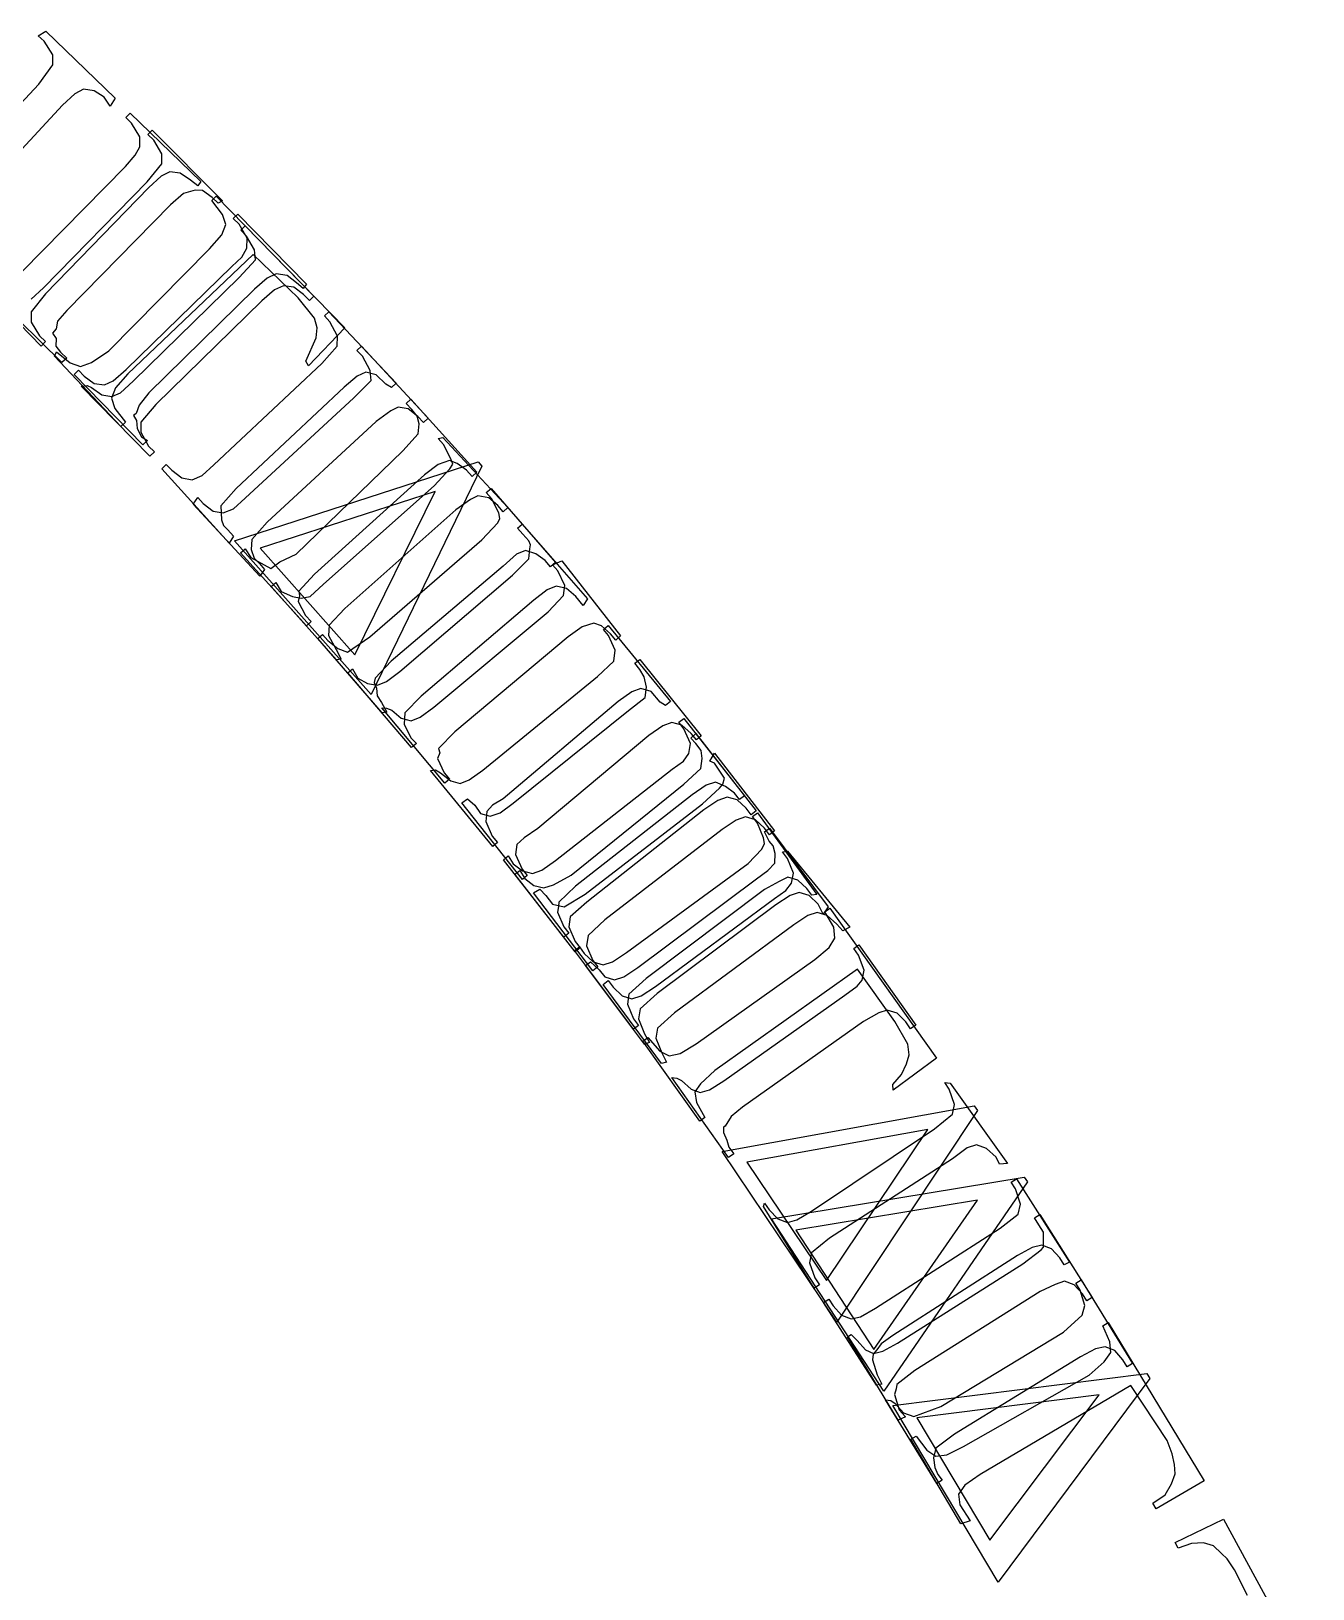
# Model space of a CAD drawing. Header units: millimetres. Extents: x -330 to 330, y -330 to 331.
# Drawn here: x 222.6 to 293.1, y 157.9 to 243.6 of the extents above; entities that cross this region are included whole.
import ezdxf

# ---------------------------------------------------------------- set-up
doc = ezdxf.new("R2010")
doc.units = ezdxf.units.MM
for name, color, linetype in [('Layer 1', 7, 'Continuous'), ('Layer 1 (2)', 7, 'Continuous'), ('Layer 1 (3)', 7, 'Continuous')]:
    doc.layers.add(name, color=color, linetype=linetype)

msp = doc.modelspace()

# ---------------------------------------------------------------- linework, layer by layer
at = {"layer": 'Layer 1'}
for p, q in [((234.162, 232.615, -90), (234.408, 232.855, -90)), ((234.474, 232.295, -90), (234.162, 232.615, -90)), ((234.408, 232.855, -90), (238.186, 228.99, -90)), ((234.913, 231.527, -90), (234.474, 232.295, -90)), ((234.969, 230.975, -90), (234.913, 231.527, -90)), ((234.073, 230.004, -90), (234.969, 230.975, -90)), ((228.246, 224.309, -90), (234.073, 230.004, -90)), ((236.02375, 229.332375, -90), (235.322, 228.727, -90)), ((236.508, 229.562, -90), (236.02375, 229.332375, -90)), ((237.07275, 229.473375, -90), (236.508, 229.562, -90)), ((237.621, 229.075, -90), (237.07275, 229.473375, -90)), ((237.94, 228.749, -90), (237.621, 229.075, -90)), ((238.186, 228.99, -90), (237.94, 228.749, -90)), ((235.322, 228.727, -90), (229.494, 223.031, -90)), ((238.76, 227.894, -90), (239.011, 228.129, -90)), ((239.011, 228.129, -90), (242.711, 224.19, -90)), ((239.065, 227.568, -90), (238.76, 227.894, -90)), ((239.488, 226.792, -90), (239.065, 227.568, -90)), ((239.458, 226.24, -90), (239.488, 226.792, -90)), ((238.619, 225.286, -90), (239.458, 226.24, -90)), ((232.679, 219.707, -90), (238.619, 225.286, -90)), ((240.555875, 224.575125, -90), (239.841, 223.984, -90)), ((241.045, 224.795, -90), (240.555875, 224.575125, -90)), ((241.60775, 224.657375, -90), (241.045, 224.795, -90)), ((242.148, 224.141, -90), (241.60775, 224.657375, -90)), ((225.388, 224.039, -90), (225.722, 224.067, -90)), ((229.165, 220.174, -90), (225.388, 224.039, -90)), ((225.722, 224.067, -90), (225.946, 223.96, -90)), ((225.946, 223.96, -90), (226.528375, 223.557125, -90)), ((227.544875, 223.668625, -90), (228.246, 224.309, -90)), ((239.841, 223.984, -90), (233.902, 218.405, -90)), ((242.46, 223.954, -90), (242.148, 224.141, -90)), ((242.711, 224.19, -90), (242.46, 223.954, -90)), ((226.528375, 223.557125, -90), (227.065, 223.467, -90)), ((227.065, 223.467, -90), (227.544875, 223.668625, -90)), ((229.494, 223.031, -90), (228.674, 222.061, -90)), ((243.263, 223.082, -90), (243.519, 223.312, -90)), ((243.562, 222.75, -90), (243.263, 223.082, -90)), ((243.519, 223.312, -90), (247.14, 219.3, -90)), ((228.674, 222.061, -90), (228.661, 221.502, -90)), ((243.871, 222.38825, -90), (243.562, 222.75, -90)), ((243.97, 221.965, -90), (243.871, 222.38825, -90)), ((243.928, 221.414, -90), (243.97, 221.965, -90)), ((228.661, 221.502, -90), (229.093, 220.74, -90)), ((243.07, 220.477, -90), (243.928, 221.414, -90)), ((229.093, 220.74, -90), (229.412, 220.414, -90)), ((229.412, 220.414, -90), (229.165, 220.174, -90)), ((237.202, 214.794, -90), (243.07, 220.477, -90)), ((229.817, 219.494, -90), (230.068, 219.729, -90)), ((233.517, 215.405, -90), (229.817, 219.494, -90)), ((230.068, 219.729, -90), (230.374, 219.404, -90)), ((230.374, 219.404, -90), (230.918375, 218.990125, -90)), ((232.031875, 219.113875, -90), (232.679, 219.707, -90)), ((245.01375, 219.727875, -90), (244.267, 219.151, -90)), ((245.651, 219.938, -90), (245.01375, 219.727875, -90)), ((246.06775, 219.779125, -90), (245.651, 219.938, -90)), ((246.579, 219.408, -90), (246.06775, 219.779125, -90)), ((246.884, 219.07, -90), (246.579, 219.408, -90)), ((230.918375, 218.990125, -90), (231.483, 218.889, -90)), ((231.483, 218.889, -90), (232.031875, 219.113875, -90)), ((244.267, 219.151, -90), (238.218, 213.692, -90)), ((247.14, 219.3, -90), (246.884, 219.07, -90)), ((233.902, 218.405, -90), (233.063, 217.451, -90)), ((247.666, 218.186, -90), (247.926, 218.412, -90)), ((247.958, 217.849, -90), (247.666, 218.186, -90)), ((247.926, 218.412, -90), (251.466, 214.329, -90)), ((248.35, 217.056, -90), (247.958, 217.849, -90)), ((233.063, 217.451, -90), (233.096, 216.683, -90)), ((248.413625, 216.75475, -90), (248.35, 217.056, -90)), ((233.096, 216.683, -90), (233.205875, 216.36475, -90)), ((233.205875, 216.36475, -90), (233.456, 216.123, -90)), ((233.456, 216.123, -90), (233.768, 215.79, -90)), ((247.421, 215.586, -90), (248.298, 216.506, -90)), ((248.298, 216.506, -90), (248.413625, 216.75475, -90)), ((233.768, 215.79, -90), (233.517, 215.405, -90)), ((241.265, 210.247, -90), (247.421, 215.586, -90)), ((234.155, 214.861, -90), (234.411, 215.092, -90)), ((237.776, 210.849, -90), (234.155, 214.861, -90)), ((234.411, 215.092, -90), (234.71, 214.606, -90)), ((234.71, 214.606, -90), (235.809, 213.997, -90)), ((235.809, 213.997, -90), (236.319875, 214.36475, -90)), ((236.319875, 214.36475, -90), (237.202, 214.794, -90)), ((249.328875, 214.785, -90), (248.591, 214.127, -90)), ((249.826, 214.999, -90), (249.328875, 214.785, -90)), ((250.384625, 214.802875, -90), (249.826, 214.999, -90)), ((250.908, 214.447, -90), (250.384625, 214.802875, -90)), ((251.206, 214.103, -90), (250.908, 214.447, -90)), ((251.466, 214.329, -90), (251.206, 214.103, -90)), ((238.218, 213.692, -90), (237.36, 212.754, -90)), ((248.591, 214.127, -90), (242.435, 208.898, -90)), ((237.36, 212.754, -90), (237.396125, 212.502, -90)), ((237.396125, 212.502, -90), (237.325, 212.196, -90)), ((237.325, 212.196, -90), (237.726, 211.418, -90)), ((237.726, 211.418, -90), (238.032, 211.08, -90)), ((238.032, 211.08, -90), (237.776, 210.849, -90)), ((254.107, 210.655, -90), (254.374, 210.872, -90)), ((254.374, 210.872, -90), (257.791, 206.685, -90)), ((238.397, 210.148, -90), (238.657, 210.374, -90)), ((241.937, 206.065, -90), (238.397, 210.148, -90)), ((238.657, 210.374, -90), (238.949, 210.036, -90)), ((238.949, 210.036, -90), (239.495625, 209.592125, -90)), ((240.037, 209.401, -90), (241.265, 210.247, -90)), ((254.39, 210.309, -90), (254.107, 210.655, -90)), ((254.758, 209.505, -90), (254.39, 210.309, -90)), ((239.495625, 209.592125, -90), (240.037, 209.401, -90)), ((254.689, 208.904, -90), (254.758, 209.505, -90)), ((242.435, 208.898, -90), (241.559, 207.978, -90)), ((253.785, 208.063, -90), (254.689, 208.904, -90)), ((241.559, 207.978, -90), (241.505, 207.727625, -90)), ((241.505, 207.727625, -90), (241.634, 207.421, -90)), ((241.634, 207.421, -90), (241.67125, 207.00025, -90)), ((247.473, 202.911, -90), (253.785, 208.063, -90)), ((256.171, 207.405, -90), (255.668625, 207.219, -90)), ((256.726, 207.24425, -90), (256.171, 207.405, -90)), ((241.67125, 207.00025, -90), (241.899, 206.635, -90)), ((241.899, 206.635, -90), (242.197, 206.107, -90)), ((254.915, 206.679, -90), (248.602, 201.337, -90)), ((255.668625, 207.219, -90), (254.915, 206.679, -90)), ((257.236, 206.647, -90), (256.726, 207.24425, -90)), ((257.525, 206.468, -90), (257.236, 206.647, -90)), ((257.791, 206.685, -90), (257.525, 206.468, -90)), ((242.197, 206.107, -90), (241.937, 206.065, -90)), ((258.265, 205.542, -90), (258.536, 205.754, -90)), ((258.536, 205.754, -90), (261.868, 201.5, -90)), ((258.54, 205.19, -90), (258.265, 205.542, -90)), ((258.892, 204.379, -90), (258.54, 205.19, -90)), ((258.813, 203.832, -90), (258.892, 204.379, -90)), ((257.891, 202.957, -90), (258.511, 203.39525, -90)), ((258.511, 203.39525, -90), (258.813, 203.832, -90)), ((244.602, 202.897, -90), (244.869, 202.927, -90)), ((248.019, 198.71, -90), (244.602, 202.897, -90)), ((244.869, 202.927, -90), (245.151, 202.769, -90)), ((245.151, 202.769, -90), (245.7075, 202.319, -90)), ((245.7075, 202.319, -90), (246.222, 202.178, -90)), ((246.222, 202.178, -90), (246.72, 202.368625, -90)), ((246.72, 202.368625, -90), (247.473, 202.911, -90)), ((251.477, 197.932, -90), (257.891, 202.957, -90)), ((260.264, 202.251, -90), (259.757125, 202.076125, -90)), ((260.81525, 202.015, -90), (260.264, 202.251, -90)), ((258.993, 201.551, -90), (252.579, 196.526, -90)), ((259.757125, 202.076125, -90), (258.993, 201.551, -90)), ((261.317, 201.647, -90), (260.81525, 202.015, -90)), ((261.598, 201.288, -90), (261.317, 201.647, -90)), ((261.868, 201.5, -90), (261.598, 201.288, -90)), ((247.698, 200.634, -90), (247.635, 200.078, -90)), ((248.004875, 200.97725, -90), (247.698, 200.634, -90)), ((248.602, 201.337, -90), (248.004875, 200.97725, -90)), ((262.316, 200.351, -90), (262.592, 200.558, -90)), ((262.592, 200.558, -90), (265.839, 196.074, -90)), ((247.635, 200.078, -90), (247.997, 199.281, -90)), ((262.585, 199.994, -90), (262.316, 200.351, -90)), ((262.921, 199.176, -90), (262.585, 199.994, -90)), ((247.997, 199.281, -90), (248.286, 198.928, -90)), ((248.286, 198.928, -90), (248.019, 198.71, -90)), ((262.83, 198.567, -90), (262.973375, 198.866625, -90)), ((262.973375, 198.866625, -90), (262.921, 199.176, -90)), ((248.607, 197.975, -90), (248.878, 198.187, -90)), ((251.94, 193.721, -90), (248.607, 197.975, -90)), ((248.878, 198.187, -90), (249.153, 197.762, -90)), ((262.068, 197.774, -90), (262.83, 198.567, -90)), ((249.153, 197.762, -90), (249.6585, 197.36625, -90)), ((249.6585, 197.36625, -90), (250.212, 197.224, -90)), ((250.212, 197.224, -90), (250.714, 197.40475, -90)), ((250.714, 197.40475, -90), (251.477, 197.932, -90)), ((255.379, 192.877, -90), (262.068, 197.774, -90)), ((252.579, 196.526, -90), (251.657, 195.65, -90)), ((262.965, 196.347, -90), (256.452, 191.45, -90)), ((263.769875, 196.774125, -90), (262.965, 196.347, -90)), ((264.25, 197.022, -90), (263.769875, 196.774125, -90)), ((264.798125, 196.860875, -90), (264.25, 197.022, -90)), ((265.29, 196.396, -90), (264.798125, 196.860875, -90)), ((265.564, 196.032, -90), (265.29, 196.396, -90)), ((251.642875, 195.403375, -90), (251.583, 195.096, -90)), ((251.657, 195.65, -90), (251.642875, 195.403375, -90)), ((265.839, 196.074, -90), (265.564, 196.032, -90)), ((251.583, 195.096, -90), (251.93, 194.292, -90)), ((266.28, 195.109, -90), (266.561, 195.308, -90)), ((266.774625, 194.261125, -90), (266.28, 195.109, -90)), ((266.561, 195.308, -90), (272.42, 187.056, -90)), ((251.93, 194.292, -90), (252.211, 193.934, -90)), ((252.211, 193.934, -90), (251.94, 193.721, -90)), ((266.844, 193.672, -90), (266.774625, 194.261125, -90)), ((252.51, 192.978, -90), (252.785, 193.185, -90)), ((255.758, 188.659, -90), (252.51, 192.978, -90)), ((252.785, 193.185, -90), (253.054, 192.828, -90)), ((253.054, 192.828, -90), (253.55, 192.35775, -90)), ((254.605625, 192.365375, -90), (255.379, 192.877, -90)), ((265.743, 192.492, -90), (266.526, 193.147625, -90)), ((266.526, 193.147625, -90), (266.844, 193.672, -90)), ((253.55, 192.35775, -90), (254.1, 192.195, -90)), ((254.1, 192.195, -90), (254.605625, 192.365375, -90)), ((259.205, 187.85, -90), (265.743, 192.492, -90)), ((268.089, 191.967, -90), (260.239, 186.393, -90)), ((270.135, 189.085, -90), (268.089, 191.967, -90)), ((256.452, 191.45, -90), (255.514, 190.593, -90)), ((255.514, 190.593, -90), (255.429, 190.04, -90)), ((255.429, 190.04, -90), (255.759, 189.23, -90)), ((256.033, 188.865, -90), (255.758, 188.659, -90)), ((255.759, 189.23, -90), (256.033, 188.865, -90)), ((270.849, 187.829, -90), (270.135, 189.085, -90)), ((256.276, 188.006, -90), (256.557, 188.206, -90)), ((259.41, 183.592, -90), (256.276, 188.006, -90)), ((256.557, 188.206, -90), (257.2035, 187.441625, -90)), ((258.32725, 187.326625, -90), (259.205, 187.85, -90)), ((270.917125, 187.238875, -90), (270.849, 187.829, -90)), ((257.2035, 187.441625, -90), (257.727, 187.2, -90)), ((257.727, 187.2, -90), (258.32725, 187.326625, -90)), ((272.42, 187.056, -90), (270.042, 185.311, -90)), ((270.779, 186.747, -90), (270.917125, 187.238875, -90)), ((260.239, 186.393, -90), (259.4545, 185.6515, -90)), ((270.032, 185.607, -90), (270.498875, 186.16575, -90)), ((270.498875, 186.16575, -90), (270.779, 186.747, -90)), ((259.4545, 185.6515, -90), (259.135, 185.216, -90)), ((259.135, 185.216, -90), (259.230375, 184.6325, -90)), ((270.042, 185.311, -90), (270.032, 185.607, -90)), ((273.133, 185.35, -90), (272.885, 185.721, -90)), ((272.885, 185.721, -90), (273.171, 185.681, -90)), ((273.424, 184.515, -90), (273.133, 185.35, -90)), ((273.171, 185.681, -90), (276.342, 181.26, -90)), ((259.230375, 184.6325, -90), (259.691, 183.791, -90)), ((273.304, 183.975, -90), (273.424, 184.515, -90)), ((259.691, 183.791, -90), (259.41, 183.592, -90)), ((272.32, 183.171, -90), (273.304, 183.975, -90)), ((265.55, 178.637, -90), (272.32, 183.171, -90)), ((274.114875, 182.13375, -90), (273.314, 181.528, -90)), ((274.633, 182.291, -90), (274.114875, 182.13375, -90)), ((275.18125, 182.1005, -90), (274.633, 182.291, -90)), ((275.71, 181.61, -90), (275.18125, 182.1005, -90)), ((273.314, 181.528, -90), (266.543, 177.153, -90)), ((275.892, 181.231, -90), (275.71, 181.61, -90)), ((276.342, 181.26, -90), (275.892, 181.231, -90)), ((276.54, 180.242, -90), (276.83, 180.428, -90)), ((276.781, 179.866, -90), (276.54, 180.242, -90)), ((276.83, 180.428, -90), (279.747, 175.831, -90)), ((277.055, 179.025, -90), (276.781, 179.866, -90)), ((262.915, 178.894, -90), (262.977, 179.085, -90)), ((265.698, 174.404, -90), (262.915, 178.894, -90)), ((262.977, 179.085, -90), (263.225, 178.714, -90)), ((263.225, 178.714, -90), (263.695125, 178.217625, -90)), ((264.749625, 178.16825, -90), (265.55, 178.637, -90)), ((275.924, 177.704, -90), (276.924, 178.489, -90)), ((276.924, 178.489, -90), (277.055, 179.025, -90)), ((263.695125, 178.217625, -90), (264.235, 178.025, -90)), ((264.235, 178.025, -90), (264.749625, 178.16825, -90)), ((269.065, 173.306, -90), (275.924, 177.704, -90)), ((266.543, 177.153, -90), (265.56, 176.349, -90)), ((277.69875, 176.651, -90), (276.888, 176.2, -90)), ((278.22, 176.778, -90), (277.69875, 176.651, -90)), ((278.754875, 176.577, -90), (278.22, 176.778, -90)), ((279.211, 176.076, -90), (278.754875, 176.577, -90)), ((265.56, 176.349, -90), (265.445, 175.801, -90)), ((265.445, 175.801, -90), (265.73, 174.974, -90)), ((276.888, 176.2, -90), (270.029, 171.802, -90)), ((279.457, 175.693, -90), (279.211, 176.076, -90)), ((279.747, 175.831, -90), (279.457, 175.693, -90)), ((265.73, 174.974, -90), (265.984, 174.595, -90)), ((280.088, 174.687, -90), (280.381, 174.867, -90)), ((280.381, 174.867, -90), (283.207, 170.26, -90)), ((265.984, 174.595, -90), (265.698, 174.404, -90)), ((280.321, 174.306, -90), (280.088, 174.687, -90)), ((280.578, 173.46, -90), (280.321, 174.306, -90)), ((266.212, 173.62, -90), (266.501, 173.805, -90)), ((269.129, 169.07, -90), (266.212, 173.62, -90)), ((266.501, 173.805, -90), (266.742, 173.429, -90)), ((266.742, 173.429, -90), (267.20225, 172.923375, -90)), ((268.25575, 172.829625, -90), (269.065, 173.306, -90)), ((280.437, 172.926, -90), (280.578, 173.46, -90)), ((267.20225, 172.923375, -90), (267.739, 172.72, -90)), ((267.739, 172.72, -90), (268.25575, 172.829625, -90)), ((279.422, 171.995, -90), (280.437, 172.926, -90)), ((270.029, 171.802, -90), (269.390875, 171.34725, -90)), ((272.659, 167.901, -90), (279.422, 171.995, -90)), ((268.94, 170.7795, -90), (268.903, 170.473, -90)), ((269.151, 171.017, -90), (268.94, 170.7795, -90)), ((269.390875, 171.34725, -90), (269.151, 171.017, -90)), ((280.355, 170.639, -90), (273.41, 166.379, -90)), ((281.174625, 171.073, -90), (280.355, 170.639, -90)), ((281.698, 171.189, -90), (281.174625, 171.073, -90)), ((282.228875, 170.97775, -90), (281.698, 171.189, -90)), ((282.675, 170.468, -90), (282.228875, 170.97775, -90)), ((268.903, 170.473, -90), (269.173, 169.64, -90)), ((282.913, 170.08, -90), (282.675, 170.468, -90)), ((283.207, 170.26, -90), (282.913, 170.08, -90)), ((269.418, 169.134, -90), (269.129, 169.07, -90)), ((269.173, 169.64, -90), (269.418, 169.134, -90)), ((269.629, 168.272, -90), (269.923, 168.237, -90)), ((272.455, 163.665, -90), (269.629, 168.272, -90)), ((269.923, 168.237, -90), (270.156, 168.071, -90)), ((270.156, 168.071, -90), (270.612375, 167.55575, -90)), ((270.612375, 167.55575, -90), (271.188, 167.342, -90)), ((271.188, 167.342, -90), (272.659, 167.901, -90)), ((273.41, 166.379, -90), (272.394, 165.614, -90)), ((272.394, 165.614, -90), (272.258, 165.072, -90)), ((272.258, 165.072, -90), (272.33, 164.5415, -90)), ((272.33, 164.5415, -90), (272.51, 164.155, -90)), ((272.748, 163.845, -90), (272.455, 163.665, -90)), ((272.51, 164.155, -90), (272.748, 163.845, -90)), ((285.55, 160.418, -90), (288.222, 161.696, -90)), ((288.222, 161.696, -90), (293.127, 152.642, -90)), ((285.719, 160.107, -90), (285.55, 160.418, -90)), ((286.45775, 160.354375, -90), (285.719, 160.107, -90)), ((287.108, 160.394, -90), (286.45775, 160.354375, -90)), ((287.658625, 160.239875, -90), (287.108, 160.394, -90)), ((288.099, 159.818, -90), (287.658625, 160.239875, -90)), ((288.422875, 159.524875, -90), (288.099, 159.818, -90)), ((288.812, 158.922, -90), (288.422875, 159.524875, -90)), ((289.534, 157.495, -90), (288.812, 158.922, -90))]:
    msp.add_line(p, q, dxfattribs=at)
at = {"layer": 'Layer 1 (2)'}
for p, q in [((229.055, 237.88), (229.296, 238.126)), ((229.374, 237.568), (229.055, 237.88)), ((229.296, 238.126), (233.156, 234.224)), ((229.829, 236.809), (229.374, 237.568)), ((229.822, 236.257), (229.829, 236.809)), ((229.023, 235.269), (229.822, 236.257)), ((223.32, 229.449), (229.023, 235.269)), ((231.662, 234.815), (231.011875, 234.631125)), ((232.05775, 234.7945), (231.662, 234.815)), ((230.298, 234.019), (224.595, 228.198)), ((231.011875, 234.631125), (230.298, 234.019)), ((232.59, 234.417), (232.05775, 234.7945)), ((232.915, 234.098), (232.59, 234.417)), ((233.156, 234.224), (232.915, 234.098)), ((233.753, 233.26), (233.999, 233.501)), ((234.066, 232.941), (233.753, 233.26)), ((233.999, 233.501), (237.783, 229.643)), ((234.506, 232.174), (234.066, 232.941)), ((234.21575, 231.138), (234.488, 231.622)), ((234.488, 231.622), (234.506, 232.174)), ((227.852, 224.944), (233.669, 230.621)), ((233.669, 230.621), (234.21575, 231.138)), ((235.62125, 229.98075), (234.92, 229.374)), ((236.105, 230.211), (235.62125, 229.98075)), ((236.719, 230.123875), (236.105, 230.211)), ((237.219, 229.727), (236.719, 230.123875)), ((237.602, 229.402), (237.219, 229.727)), ((224.329, 225.335), (220.468, 229.117)), ((222.632125, 228.826375), (223.32, 229.449)), ((234.92, 229.374), (229.102, 223.669)), ((237.783, 229.643), (237.602, 229.402)), ((224.595, 228.198), (224.087625, 227.60625)), ((224.016, 227.187), (223.801625, 226.952)), ((224.087625, 227.60625), (224.016, 227.187)), ((223.801625, 226.952), (224.005, 226.651)), ((224.005, 226.651), (223.9985, 226.2435)), ((223.9985, 226.2435), (224.244, 225.899)), ((224.244, 225.899), (224.6, 225.58)), ((224.6, 225.58), (224.329, 225.335)), ((224.994, 224.669), (225.24, 224.91)), ((228.779, 220.811), (224.994, 224.669)), ((225.24, 224.91), (225.553, 224.591)), ((225.553, 224.591), (226.10625, 224.1895)), ((227.15225, 224.335625), (227.852, 224.944)), ((226.10625, 224.1895), (226.673, 224.1)), ((226.673, 224.1), (227.15225, 224.335625)), ((228.5705, 222.992625), (228.405, 222.53)), ((229.102, 223.669), (228.5705, 222.992625)), ((228.405, 222.53), (228.26475, 222.421375)), ((228.26475, 222.421375), (228.429, 222.138)), ((228.429, 222.138), (228.460125, 221.7095)), ((228.460125, 221.7095), (228.705, 221.239)), ((228.705, 221.239), (229.024, 221.052)), ((229.024, 221.052), (228.779, 220.811)), ((233.811, 215.528), (247.211, 219.873)), ((247.421, 219.636), (241.326, 207.074)), ((247.211, 219.873), (247.421, 219.636)), ((244.861, 218.232), (235.23, 215.122)), ((240.44, 209.261), (244.861, 218.232)), ((241.326, 207.074), (233.811, 215.528)), ((235.23, 215.122), (240.44, 209.261)), ((251.316, 214.21), (251.815, 214.431)), ((251.815, 214.431), (255.051, 210.289)), ((251.603, 213.867), (251.316, 214.21)), ((251.981, 213.068), (251.603, 213.867)), ((251.92, 212.519), (251.981, 213.068)), ((251.061, 211.613), (251.92, 212.519)), ((244.783, 206.38), (251.061, 211.613)), ((253.572, 210.987), (252.940625, 210.794875)), ((253.997125, 210.855375), (253.572, 210.987)), ((254.495, 210.417), (253.997125, 210.855375)), ((252.175, 210.245), (245.93, 205.011)), ((252.940625, 210.794875), (252.175, 210.245)), ((254.787, 210.068), (254.495, 210.417)), ((255.051, 210.289), (254.787, 210.068)), ((255.837, 208.787), (256.106, 209.003)), ((256.116, 208.439), (255.837, 208.787)), ((256.106, 209.003), (259.488, 204.788)), ((256.3465, 208.043625), (256.116, 208.439)), ((256.478, 207.475), (256.3465, 208.043625)), ((256.405, 206.901), (256.478, 207.475)), ((255.494, 206.198), (256.405, 206.901)), ((245.384, 202.186), (241.913, 206.328)), ((241.913, 206.328), (242.177, 206.314)), ((242.177, 206.314), (242.463, 206.207)), ((242.463, 206.207), (242.98375, 205.763625)), ((242.98375, 205.763625), (243.542, 205.63)), ((243.542, 205.63), (244.037625, 205.827625)), ((244.037625, 205.827625), (244.783, 206.38)), ((249.139, 201.098), (255.494, 206.198)), ((245.93, 205.011), (245.038, 204.105)), ((257.36925, 205.33975), (256.611, 204.806)), ((257.874, 205.521), (257.36925, 205.33975)), ((258.427625, 205.3775), (257.874, 205.521)), ((258.934, 204.928), (258.427625, 205.3775)), ((259.219, 204.573), (258.934, 204.928)), ((245.038, 204.105), (245.10275, 203.855875)), ((256.611, 204.806), (250.492, 199.706)), ((259.488, 204.788), (259.219, 204.573)), ((245.10275, 203.855875), (244.983, 203.549)), ((244.983, 203.549), (245.355, 202.757)), ((259.953, 203.411), (260.226, 203.85)), ((260.225, 203.286), (259.953, 203.411)), ((260.764, 202.472), (260.225, 203.286)), ((260.226, 203.85), (263.523, 199.569)), ((245.355, 202.757), (245.648, 202.408)), ((245.648, 202.408), (245.384, 202.186)), ((260.670875, 202.142375), (260.764, 202.472)), ((259.558, 201.058), (260.487, 201.926)), ((260.487, 201.926), (260.670875, 202.142375)), ((246.325, 201.109), (246.63, 201.324)), ((249.651, 196.894), (246.325, 201.109)), ((246.63, 201.324), (247.042, 200.976)), ((247.042, 200.976), (247.355125, 200.5215)), ((247.882, 200.376), (248.435875, 200.562625)), ((248.435875, 200.562625), (249.139, 201.098)), ((253.103, 196.085), (259.558, 201.058)), ((247.355125, 200.5215), (247.882, 200.376)), ((250.492, 199.706), (249.74575, 199.184625)), ((261.416625, 200.162), (260.648, 199.643)), ((261.925, 200.333), (261.416625, 200.162)), ((262.47525, 200.178625), (261.925, 200.333)), ((262.973, 199.719), (262.47525, 200.178625)), ((263.251, 199.359), (262.973, 199.719)), ((249.346, 198.82), (249.278, 198.264)), ((249.74575, 199.184625), (249.346, 198.82)), ((260.648, 199.643), (254.193, 194.671)), ((263.523, 199.569), (263.251, 199.359)), ((249.278, 198.264), (249.634, 197.465)), ((263.963, 198.415), (264.24, 198.45)), ((264.228, 198.056), (263.963, 198.415)), ((264.557, 197.235), (264.228, 198.056)), ((264.24, 198.45), (267.661, 194.273)), ((249.634, 197.465), (249.919, 197.109)), ((249.919, 197.109), (249.651, 196.894)), ((264.462, 196.69), (264.557, 197.235)), ((250.257, 196.153), (250.604, 196.363)), ((250.604, 196.363), (250.948, 196.009)), ((263.517, 195.841), (264.138, 196.279375)), ((264.138, 196.279375), (264.462, 196.69)), ((253.531, 191.871), (250.257, 196.153)), ((250.948, 196.009), (251.316625, 195.544375)), ((251.316625, 195.544375), (251.956, 195.388)), ((251.956, 195.388), (253.103, 196.085)), ((256.964, 190.998), (263.517, 195.841)), ((254.193, 194.671), (253.264, 193.803)), ((265.357375, 194.908375), (264.578, 194.405)), ((265.869, 195.069), (265.357375, 194.908375)), ((266.421125, 194.903875), (265.869, 195.069)), ((266.947, 194.435), (266.421125, 194.903875)), ((253.264, 193.803), (253.186, 193.249)), ((264.578, 194.405), (258.025, 189.562)), ((267.275, 194.068), (266.947, 194.435)), ((267.661, 194.273), (267.275, 194.068)), ((253.186, 193.249), (253.526, 192.443)), ((267.879, 193.095), (268.16, 193.294)), ((268.137, 192.731), (267.879, 193.095)), ((268.16, 193.294), (271.285, 188.885)), ((253.526, 192.443), (253.804, 192.081)), ((253.804, 192.081), (253.531, 191.871)), ((268.45, 191.904), (268.137, 192.731)), ((254.096, 191.123), (254.373, 191.327)), ((257.308, 186.776), (254.096, 191.123)), ((254.373, 191.327), (254.638, 190.968)), ((268.07225, 191.015375), (268.344, 191.361)), ((268.344, 191.361), (268.45, 191.904)), ((254.638, 190.968), (255.13075, 190.49325)), ((255.13075, 190.49325), (255.679, 190.326)), ((255.679, 190.326), (256.186125, 190.492875)), ((256.186125, 190.492875), (256.964, 190.998)), ((260.734, 185.82), (267.382, 190.531)), ((267.382, 190.531), (268.07225, 191.015375)), ((258.025, 189.562), (257.08, 188.713)), ((269.257, 189.561375), (268.415, 189.074)), ((269.718, 189.712), (269.257, 189.561375)), ((270.261625, 189.536125), (269.718, 189.712)), ((270.74, 189.058), (270.261625, 189.536125)), ((257.08, 188.713), (256.991, 188.161)), ((268.415, 189.074), (261.766, 184.363)), ((271.004, 188.686), (270.74, 189.058)), ((271.285, 188.885), (271.004, 188.686)), ((256.991, 188.161), (257.314, 187.348)), ((257.585, 186.843), (257.308, 186.776)), ((257.314, 187.348), (257.585, 186.843)), ((260.993, 181.592), (257.869, 186.001)), ((257.869, 186.001), (258.15, 185.965)), ((258.15, 185.965), (258.408, 185.836)), ((258.408, 185.836), (258.931, 185.351625)), ((258.931, 185.351625), (259.436, 185.174)), ((259.436, 185.174), (259.94625, 185.330125)), ((259.94625, 185.330125), (260.734, 185.82)), ((261.766, 184.363), (261.134625, 183.85075)), ((261.134625, 183.85075), (260.804, 183.313)), ((260.710875, 183.26225), (260.704, 182.982)), ((260.704, 182.982), (260.889, 182.55)), ((260.804, 183.313), (260.710875, 183.26225)), ((260.889, 182.55), (261.011, 182.163)), ((261.274, 181.791), (260.993, 181.592)), ((261.011, 182.163), (261.274, 181.791)), ((263.354, 178.222), (277.252, 180.523)), ((277.424, 180.259), (269.527, 168.744)), ((277.252, 180.523), (277.424, 180.259)), ((274.684, 179.251), (264.697, 177.608)), ((268.976, 171.038), (274.684, 179.251)), ((269.527, 168.744), (263.354, 178.222)), ((264.697, 177.608), (268.976, 171.038)), ((270.023, 167.949), (283.999, 169.714)), ((283.999, 169.714), (284.161, 169.442)), ((284.161, 169.442), (275.826, 158.24)), ((281.384, 168.541), (271.341, 167.285)), ((275.364, 160.554), (281.384, 168.541)), ((275.826, 158.24), (270.023, 167.949)), ((271.341, 167.285), (275.364, 160.554))]:
    msp.add_line(p, q, dxfattribs=at)
at = {"layer": 'Layer 1 (3)'}
for p, q in [((223.027, 243.313, -140), (223.434, 243.565, -140)), ((223.434, 243.565, -140), (227.249, 239.88, -140)), ((223.354, 243.008, -140), (223.027, 243.313, -140)), ((223.828, 242.262, -140), (223.354, 243.008, -140)), ((223.06, 240.651, -140), (223.834, 241.709, -140)), ((223.834, 241.709, -140), (223.828, 242.262, -140)), ((217.504, 234.741, -140), (223.06, 240.651, -140)), ((225.039625, 240.120875, -140), (224.366, 239.484, -140)), ((225.513, 240.373, -140), (225.039625, 240.120875, -140)), ((226.093875, 240.284625, -140), (225.513, 240.373, -140)), ((226.647, 239.939, -140), (226.093875, 240.284625, -140)), ((224.366, 239.484, -140), (218.81, 233.523, -140)), ((226.981, 239.445, -140), (226.647, 239.939, -140)), ((227.249, 239.88, -140), (226.981, 239.445, -140)), ((227.84, 238.811, -140), (228.079, 239.058, -140)), ((228.16, 238.5, -140), (227.84, 238.811, -140)), ((228.079, 239.058, -140), (231.959, 235.295, -140)), ((228.619, 237.744, -140), (228.16, 238.5, -140)), ((228.614, 237.192, -140), (228.619, 237.744, -140)), ((227.82, 236.114, -140), (228.352375, 236.73325, -140)), ((228.352375, 236.73325, -140), (228.614, 237.192, -140)), ((222.147, 230.35, -140), (227.82, 236.114, -140)), ((230.267, 235.822, -140), (229.788375, 235.579875, -140)), ((230.83325, 235.7485, -140), (230.267, 235.822, -140)), ((231.392, 235.366, -140), (230.83325, 235.7485, -140)), ((229.102, 234.956, -140), (223.429, 229.107, -140)), ((229.788375, 235.579875, -140), (229.102, 234.956, -140)), ((231.802, 235.048, -140), (231.392, 235.366, -140)), ((231.959, 235.295, -140), (231.802, 235.048, -140)), ((232.565, 234.252, -140), (232.812, 234.493, -140)), ((233.156, 233.487125, -140), (232.565, 234.252, -140)), ((232.812, 234.493, -140), (239.882, 227.251, -140)), ((233.345, 232.921, -140), (233.156, 233.487125, -140)), ((232.441, 231.583, -140), (233.123625, 232.3525, -140)), ((233.123625, 232.3525, -140), (233.345, 232.921, -140)), ((226.9, 225.982, -140), (232.441, 231.583, -140)), ((234.841, 231.274, -140), (227.952, 224.704, -140)), ((237.31, 228.9, -140), (234.841, 231.274, -140)), ((223.177, 226.241, -140), (219.507, 230.004, -140)), ((223.429, 229.107, -140), (222.635, 228.115, -140)), ((238.211, 227.771, -140), (237.31, 228.9, -140)), ((222.635, 228.115, -140), (222.637, 227.555, -140)), ((222.637, 227.555, -140), (223.089, 226.806, -140)), ((239.882, 227.251, -140), (237.888, 225.158, -140)), ((238.357125, 227.2355, -140), (238.211, 227.771, -140)), ((238.309, 226.691, -140), (238.357125, 227.2355, -140)), ((223.089, 226.806, -140), (223.417, 226.489, -140)), ((223.417, 226.489, -140), (223.177, 226.241, -140)), ((237.734, 225.418, -140), (238.309, 226.691, -140)), ((223.918, 225.681, -140), (224.033, 225.921, -140)), ((227.569, 221.807, -140), (223.918, 225.681, -140)), ((224.033, 225.921, -140), (224.7835, 225.31225, -140)), ((225.94325, 225.328125, -140), (226.9, 225.982, -140)), ((237.888, 225.158, -140), (237.734, 225.418, -140)), ((240.55, 226.003, -140), (240.803, 226.237, -140)), ((240.853, 225.676, -140), (240.55, 226.003, -140)), ((240.803, 226.237, -140), (244.472, 222.269, -140)), ((241.27, 224.896, -140), (240.853, 225.676, -140)), ((224.7835, 225.31225, -140), (225.345, 225.11, -140)), ((225.345, 225.11, -140), (225.94325, 225.328125, -140)), ((227.952, 224.704, -140), (227.279125, 223.9345, -140)), ((241.341, 224.344, -140), (241.27, 224.896, -140)), ((227.279125, 223.9345, -140), (227.045, 223.369, -140)), ((240.389, 223.396, -140), (241.341, 224.344, -140)), ((227.045, 223.369, -140), (227.229375, 222.807125, -140)), ((234.406, 217.865, -140), (240.389, 223.396, -140)), ((242.811, 222.887, -140), (242.408875, 222.670875, -140)), ((243.372875, 222.782625, -140), (242.811, 222.887, -140)), ((227.229375, 222.807125, -140), (227.815, 222.048, -140)), ((227.815, 222.048, -140), (227.569, 221.807, -140)), ((241.601, 222.085, -140), (235.619, 216.553, -140)), ((242.408875, 222.670875, -140), (241.601, 222.085, -140)), ((243.91, 222.37, -140), (243.372875, 222.782625, -140)), ((244.219, 222.035, -140), (243.91, 222.37, -140)), ((244.472, 222.269, -140), (244.219, 222.035, -140)), ((245.011, 221.162, -140), (245.268, 221.207, -140)), ((245.307, 220.828, -140), (245.011, 221.162, -140)), ((245.268, 221.207, -140), (248.858, 217.35, -140)), ((245.709, 220.04, -140), (245.307, 220.828, -140)), ((244.798, 218.559, -140), (245.663, 219.489, -140)), ((245.663, 219.489, -140), (245.81725, 219.738625, -140)), ((245.81725, 219.738625, -140), (245.709, 220.04, -140)), ((238.706, 213.146, -140), (244.798, 218.559, -140)), ((231.542, 217.548, -140), (231.795, 217.908, -140)), ((231.795, 217.908, -140), (232.098, 217.58, -140)), ((233.769625, 217.277125, -140), (234.406, 217.865, -140)), ((246.793, 217.794625, -140), (245.984, 217.223, -140)), ((247.209, 218.001, -140), (246.793, 217.794625, -140)), ((247.797, 217.885625, -140), (247.209, 218.001, -140)), ((248.298, 217.462, -140), (247.797, 217.885625, -140)), ((235.211, 213.584, -140), (231.542, 217.548, -140)), ((232.098, 217.58, -140), (232.63925, 217.162, -140)), ((232.63925, 217.162, -140), (233.203, 217.056, -140)), ((233.203, 217.056, -140), (233.769625, 217.277125, -140)), ((245.984, 217.223, -140), (239.892, 211.811, -140)), ((248.6, 217.122, -140), (248.298, 217.462, -140)), ((248.858, 217.35, -140), (248.6, 217.122, -140)), ((235.619, 216.553, -140), (234.772, 215.606, -140)), ((249.381, 216.225, -140), (249.642, 216.449, -140)), ((249.67, 215.886, -140), (249.381, 216.225, -140)), ((249.642, 216.449, -140), (253.239, 212.338, -140)), ((234.772, 215.606, -140), (234.743, 215.047, -140)), ((250.00025, 215.51725, -140), (249.67, 215.886, -140)), ((250.095531, 215.310844, -140), (250.00025, 215.51725, -140)), ((250.056, 215.09, -140), (250.095531, 215.310844, -140)), ((234.743, 215.047, -140), (234.905125, 214.56225, -140)), ((234.905125, 214.56225, -140), (235.197, 214.274, -140)), ((235.197, 214.274, -140), (235.464, 213.939, -140)), ((249.116, 213.627, -140), (250, 214.54, -140)), ((250, 214.54, -140), (250.056, 215.09, -140)), ((235.464, 213.939, -140), (235.211, 213.584, -140)), ((242.918, 208.337, -140), (249.116, 213.627, -140)), ((235.839, 213.013, -140), (236.096, 213.241, -140)), ((239.428, 208.973, -140), (235.839, 213.013, -140)), ((236.096, 213.241, -140), (236.393, 212.746, -140)), ((236.393, 212.746, -140), (237.004125, 212.45875, -140)), ((237.97725, 212.469, -140), (238.706, 213.146, -140)), ((251.017, 212.8255, -140), (250.275, 212.269, -140)), ((251.516, 213.022, -140), (251.017, 212.8255, -140)), ((252.07325, 212.89525, -140), (251.516, 213.022, -140)), ((252.593, 212.461, -140), (252.07325, 212.89525, -140)), ((237.004125, 212.45875, -140), (237.487, 212.362, -140)), ((237.487, 212.362, -140), (237.97725, 212.469, -140)), ((239.892, 211.811, -140), (239.027, 210.881, -140)), ((250.275, 212.269, -140), (244.077, 206.979, -140)), ((253.003, 211.962, -140), (252.593, 212.461, -140)), ((253.239, 212.338, -140), (253.003, 211.962, -140)), ((239.027, 210.881, -140), (238.988, 210.323, -140)), ((238.988, 210.323, -140), (239.409, 209.542, -140)), ((239.409, 209.542, -140), (239.686, 209.02, -140)), ((239.686, 209.02, -140), (239.428, 208.973, -140)), ((240.049, 208.26, -140), (240.31, 208.484, -140)), ((243.557, 204.15, -140), (240.049, 208.26, -140)), ((240.31, 208.484, -140), (240.6, 207.975, -140)), ((242.177875, 207.778875, -140), (242.918, 208.337, -140)), ((240.6, 207.975, -140), (241.12425, 207.684125, -140)), ((241.12425, 207.684125, -140), (241.683, 207.577, -140)), ((241.683, 207.577, -140), (242.177875, 207.778875, -140)), ((244.077, 206.979, -140), (243.194, 206.066, -140)), ((243.194, 206.066, -140), (243.143, 205.433, -140)), ((243.143, 205.433, -140), (243.523, 204.689, -140)), ((258.919, 204.668, -140), (259.191, 204.929, -140)), ((259.191, 204.929, -140), (262.51, 200.665, -140)), ((243.523, 204.689, -140), (243.819, 204.373, -140)), ((243.819, 204.373, -140), (243.557, 204.15, -140)), ((259.193, 204.366, -140), (258.919, 204.668, -140)), ((259.47675, 203.9865, -140), (259.193, 204.366, -140)), ((259.543, 203.553, -140), (259.47675, 203.9865, -140)), ((259.461, 203.007, -140), (259.543, 203.553, -140)), ((258.537, 202.134, -140), (259.461, 203.007, -140)), ((252.329, 197.129, -140), (258.537, 202.134, -140)), ((260.908, 201.421, -140), (260.400375, 201.247375, -140)), ((261.4585, 201.269625, -140), (260.908, 201.421, -140)), ((259.634, 200.725, -140), (253.204, 195.651, -140)), ((260.400375, 201.247375, -140), (259.634, 200.725, -140)), ((261.958, 200.813, -140), (261.4585, 201.269625, -140)), ((262.238, 200.453, -140), (261.958, 200.813, -140)), ((262.51, 200.665, -140), (262.238, 200.453, -140)), ((262.959, 199.508, -140), (263.235, 199.714, -140)), ((263.235, 199.714, -140), (266.469, 195.384, -140)), ((263.227, 198.995, -140), (262.959, 199.508, -140)), ((263.443375, 198.747375, -140), (263.227, 198.995, -140)), ((263.56, 198.331, -140), (263.443375, 198.747375, -140)), ((263.536, 197.786, -140), (263.56, 198.331, -140)), ((249.237, 197.182, -140), (249.509, 197.393, -140)), ((252.557, 192.917, -140), (249.237, 197.182, -140)), ((249.509, 197.393, -140), (249.783, 196.955, -140)), ((251.370375, 196.605, -140), (252.329, 197.129, -140)), ((262.526, 196.932, -140), (263.154, 197.39275, -140)), ((263.154, 197.39275, -140), (263.536, 197.786, -140)), ((249.783, 196.955, -140), (250.287125, 196.56825, -140)), ((250.287125, 196.56825, -140), (250.84, 196.426, -140)), ((250.84, 196.426, -140), (251.370375, 196.605, -140)), ((255.998, 192.056, -140), (262.526, 196.932, -140)), ((253.204, 195.651, -140), (252.28, 194.847, -140)), ((263.595, 195.501, -140), (257.067, 190.625, -140)), ((264.37125, 196.00825, -140), (263.595, 195.501, -140)), ((264.882, 196.172, -140), (264.37125, 196.00825, -140)), ((265.429625, 196.009375, -140), (264.882, 196.172, -140)), ((265.921, 195.543, -140), (265.429625, 196.009375, -140)), ((266.193, 194.992, -140), (265.921, 195.543, -140)), ((252.28, 194.847, -140), (252.205, 194.293, -140)), ((266.469, 195.384, -140), (266.193, 194.992, -140)), ((252.205, 194.293, -140), (252.548, 193.489, -140)), ((252.548, 193.489, -140), (252.828, 193.129, -140)), ((252.828, 193.129, -140), (252.557, 192.917, -140)), ((253.129, 192.166, -140), (253.405, 192.372, -140)), ((256.363, 187.836, -140), (253.129, 192.166, -140)), ((253.405, 192.372, -140), (253.882, 191.931, -140)), ((255.2225, 191.54675, -140), (255.998, 192.056, -140)), ((253.882, 191.931, -140), (254.193375, 191.531875, -140)), ((254.193375, 191.531875, -140), (254.717, 191.378, -140)), ((254.717, 191.378, -140), (255.2225, 191.54675, -140)), ((257.067, 190.625, -140), (256.125, 189.771, -140)), ((256.125, 189.771, -140), (256.039, 189.219, -140)), ((256.039, 189.219, -140), (256.366, 188.407, -140)), ((256.639, 187.928, -140), (256.363, 187.836, -140)), ((256.366, 188.407, -140), (256.639, 187.928, -140)), ((260.641, 181.931, -140), (274.502, 184.442, -140)), ((274.502, 184.442, -140), (274.678, 184.179, -140)), ((274.678, 184.179, -140), (266.955, 172.547, -140)), ((271.953, 183.131, -140), (261.992, 181.338, -140)), ((266.37, 174.833, -140), (271.953, 183.131, -140)), ((266.955, 172.547, -140), (260.641, 181.931, -140)), ((261.992, 181.338, -140), (266.37, 174.833, -140)), ((277.814, 178.275, -140), (278.105, 178.458, -140)), ((278.052, 177.897, -140), (277.814, 178.275, -140)), ((278.105, 178.458, -140), (280.99, 173.888, -140)), ((278.32075, 177.498, -140), (278.052, 177.897, -140)), ((278.321, 177.054, -140), (278.32075, 177.498, -140)), ((278.186, 176.518, -140), (278.318, 176.672375, -140)), ((278.318, 176.672375, -140), (278.321, 177.054, -140)), ((270.29, 171.391, -140), (277.181, 175.741, -140)), ((277.181, 175.741, -140), (278.186, 176.518, -140)), ((278.134, 174.231, -140), (271.244, 169.881, -140)), ((278.947875, 174.606875, -140), (278.134, 174.231, -140)), ((279.47, 174.799, -140), (278.947875, 174.606875, -140)), ((280.003125, 174.594125, -140), (279.47, 174.799, -140)), ((280.456, 174.09, -140), (280.003125, 174.594125, -140)), ((280.699, 173.705, -140), (280.456, 174.09, -140)), ((280.99, 173.888, -140), (280.699, 173.705, -140)), ((281.572, 172.344, -140), (281.868, 172.519, -140)), ((281.96525, 171.460625, -140), (281.572, 172.344, -140)), ((281.868, 172.519, -140), (287.153, 163.809, -140)), ((267.537, 171.726, -140), (267.73, 171.857, -140)), ((270.324, 167.156, -140), (267.537, 171.726, -140)), ((267.73, 171.857, -140), (268.069, 171.532, -140)), ((268.069, 171.532, -140), (268.5205, 171.00825, -140)), ((282.015, 170.866, -140), (281.96525, 171.460625, -140)), ((268.5205, 171.00825, -140), (268.96, 170.816, -140)), ((268.96, 170.816, -140), (269.477625, 170.944875, -140)), ((269.477625, 170.944875, -140), (270.29, 171.391, -140)), ((281.654375, 170.34825, -140), (282.015, 170.866, -140)), ((271.244, 169.881, -140), (270.239, 169.104, -140)), ((280.819, 169.616, -140), (281.654375, 170.34825, -140)), ((270.21, 168.8665, -140), (270.109, 168.56, -140)), ((270.239, 169.104, -140), (270.21, 168.8665, -140)), ((273.919, 165.697, -140), (280.819, 169.616, -140)), ((283.114, 169.063, -140), (274.828, 164.16, -140)), ((285.121, 166.021, -140), (283.114, 169.063, -140)), ((270.109, 168.56, -140), (270.372, 167.725, -140)), ((270.72, 167.34, -140), (270.324, 167.156, -140)), ((270.372, 167.725, -140), (270.72, 167.34, -140)), ((271.013, 166.096, -140), (271.309, 166.271, -140)), ((271.309, 166.271, -140), (271.894375, 165.50175, -140)), ((273.77, 161.437, -140), (271.013, 166.096, -140)), ((271.894375, 165.50175, -140), (272.392, 165.172, -140)), ((273.001, 165.2485, -140), (273.919, 165.697, -140)), ((285.383, 165.289, -140), (285.121, 166.021, -140)), ((272.392, 165.172, -140), (273.001, 165.2485, -140)), ((285.522, 164.71, -140), (285.383, 165.289, -140)), ((285.54625, 164.19125, -140), (285.522, 164.71, -140)), ((274.828, 164.16, -140), (273.9925, 163.57225, -140)), ((287.153, 163.809, -140), (284.508, 162.268, -140)), ((285.362, 163.638, -140), (285.54625, 164.19125, -140)), ((273.9925, 163.57225, -140), (273.631, 163.079, -140)), ((273.631, 163.079, -140), (273.70375, 162.48875, -140)), ((284.323, 162.58, -140), (285.004125, 163.03775, -140)), ((285.004125, 163.03775, -140), (285.362, 163.638, -140)), ((273.70375, 162.48875, -140), (274.276, 161.612, -140)), ((284.508, 162.268, -140), (284.323, 162.58, -140)), ((274.276, 161.612, -140), (273.77, 161.437, -140))]:
    msp.add_line(p, q, dxfattribs=at)

doc.saveas('drawing.dxf')
